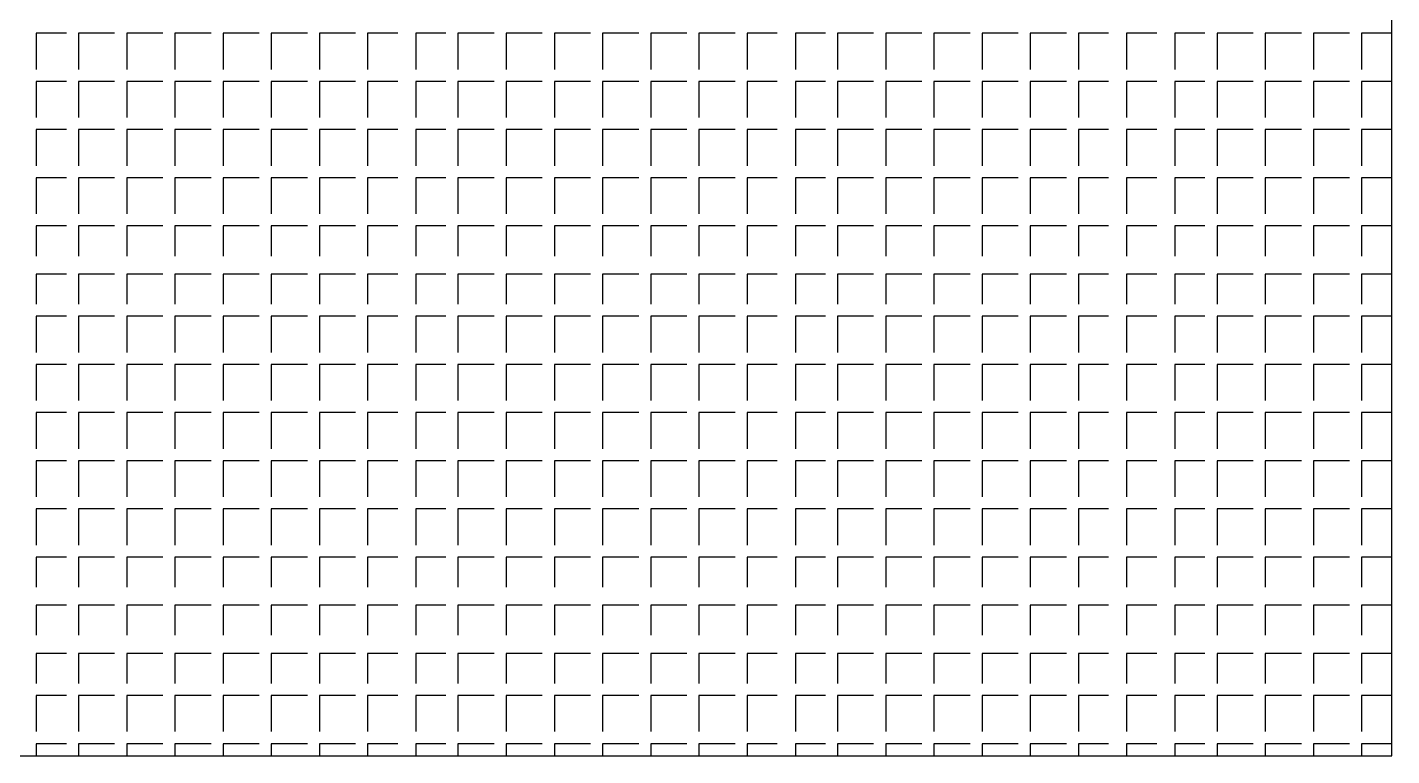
# Model space of a CAD drawing. Extents: x 69141456 to 70100388, y -33501327 to -33101377.
# Drawn here: x 69320987.8 to 69321469.3, y -33464191.8 to -33463934.6 of the extents above; entities that cross this region are included whole.
import ezdxf

# ---------------------------------------------------------------- set-up
doc = ezdxf.new("R2010")
doc.units = 0
doc.header["$LTSCALE"] = 100
doc.layers.add('PDF _СС_ЗВ_Оборудование', color=1, linetype='Continuous')

msp = doc.modelspace()

# ---------------------------------------------------------------- linework, layer by layer
at = {"layer": 'PDF _СС_ЗВ_Оборудование', "lineweight": 30}
msp.add_lwpolyline([(69321469.28, -33464191.77), (69321469.28, -33463420.17), (69319851.68, -33463420.17), (69319851.68, -33464191.77)], close=True, dxfattribs=at)
for points in [[(69321001.64, -33463936.7), (69320991.01, -33463936.7), (69320991.01, -33463949.45)], [(69321018.64, -33463936.7), (69321005.89, -33463936.7), (69321005.89, -33463949.45)], [(69321035.65, -33463936.7), (69321022.89, -33463936.7), (69321022.89, -33463949.45)], [(69321052.65, -33463936.7), (69321039.9, -33463936.7), (69321039.9, -33463949.45)], [(69321069.66, -33463936.7), (69321056.9, -33463936.7), (69321056.9, -33463949.45)], [(69321086.66, -33463936.7), (69321073.91, -33463936.7), (69321073.91, -33463949.45)], [(69321103.67, -33463936.7), (69321090.91, -33463936.7), (69321090.91, -33463949.45)], [(69321118.55, -33463936.7), (69321107.92, -33463936.7), (69321107.92, -33463949.45)], [(69321135.55, -33463936.7), (69321124.92, -33463936.7), (69321124.92, -33463949.45)], [(69321152.56, -33463936.7), (69321139.8, -33463936.7), (69321139.8, -33463949.45)], [(69321169.56, -33463936.7), (69321156.81, -33463936.7), (69321156.81, -33463949.45)], [(69321186.57, -33463936.7), (69321173.81, -33463936.7), (69321173.81, -33463949.45)], [(69321203.57, -33463936.7), (69321190.82, -33463936.7), (69321190.82, -33463949.45)], [(69321220.58, -33463936.7), (69321207.82, -33463936.7), (69321207.82, -33463949.45)], [(69321237.58, -33463936.7), (69321224.83, -33463936.7), (69321224.83, -33463949.45)], [(69321252.46, -33463936.7), (69321241.83, -33463936.7), (69321241.83, -33463949.45)], [(69321269.47, -33463936.7), (69321258.84, -33463936.7), (69321258.84, -33463949.45)], [(69321286.47, -33463936.7), (69321273.72, -33463936.7), (69321273.72, -33463949.45)], [(69321303.48, -33463936.7), (69321290.72, -33463936.7), (69321290.72, -33463949.45)], [(69321320.48, -33463936.7), (69321307.73, -33463936.7), (69321307.73, -33463949.45)], [(69321337.49, -33463936.7), (69321324.73, -33463936.7), (69321324.73, -33463949.45)], [(69321354.49, -33463936.7), (69321341.74, -33463936.7), (69321341.74, -33463949.45)], [(69321369.37, -33463936.7), (69321358.74, -33463936.7), (69321358.74, -33463949.45)], [(69321386.38, -33463936.7), (69321375.75, -33463936.7), (69321375.75, -33463949.45)], [(69321403.38, -33463936.7), (69321392.75, -33463936.7), (69321392.75, -33463949.45)], [(69321420.39, -33463936.7), (69321407.63, -33463936.7), (69321407.63, -33463949.45)], [(69321437.39, -33463936.7), (69321424.64, -33463936.7), (69321424.64, -33463949.45)], [(69321454.4, -33463936.7), (69321441.64, -33463936.7), (69321441.64, -33463949.45)], [(69321469.28, -33463936.7), (69321458.65, -33463936.7), (69321458.65, -33463949.45)], [(69321001.64, -33463953.7), (69320991.01, -33463953.7), (69320991.01, -33463966.45)], [(69321018.64, -33463953.7), (69321005.89, -33463953.7), (69321005.89, -33463966.45)], [(69321035.65, -33463953.7), (69321022.89, -33463953.7), (69321022.89, -33463966.45)], [(69321052.65, -33463953.7), (69321039.9, -33463953.7), (69321039.9, -33463966.45)], [(69321069.66, -33463953.7), (69321056.9, -33463953.7), (69321056.9, -33463966.45)], [(69321086.66, -33463953.7), (69321073.91, -33463953.7), (69321073.91, -33463966.45)], [(69321103.67, -33463953.7), (69321090.91, -33463953.7), (69321090.91, -33463966.45)], [(69321118.55, -33463953.7), (69321107.92, -33463953.7), (69321107.92, -33463966.45)], [(69321135.55, -33463953.7), (69321124.92, -33463953.7), (69321124.92, -33463966.45)], [(69321152.56, -33463953.7), (69321139.8, -33463953.7), (69321139.8, -33463966.45)], [(69321169.56, -33463953.7), (69321156.81, -33463953.7), (69321156.81, -33463966.45)], [(69321186.57, -33463953.7), (69321173.81, -33463953.7), (69321173.81, -33463966.45)], [(69321203.57, -33463953.7), (69321190.82, -33463953.7), (69321190.82, -33463966.45)], [(69321220.58, -33463953.7), (69321207.82, -33463953.7), (69321207.82, -33463966.45)], [(69321237.58, -33463953.7), (69321224.83, -33463953.7), (69321224.83, -33463966.45)], [(69321252.46, -33463953.7), (69321241.83, -33463953.7), (69321241.83, -33463966.45)], [(69321269.47, -33463953.7), (69321258.84, -33463953.7), (69321258.84, -33463966.45)], [(69321286.47, -33463953.7), (69321273.72, -33463953.7), (69321273.72, -33463966.45)], [(69321303.48, -33463953.7), (69321290.72, -33463953.7), (69321290.72, -33463966.45)], [(69321320.48, -33463953.7), (69321307.73, -33463953.7), (69321307.73, -33463966.45)], [(69321337.49, -33463953.7), (69321324.73, -33463953.7), (69321324.73, -33463966.45)], [(69321354.49, -33463953.7), (69321341.74, -33463953.7), (69321341.74, -33463966.45)], [(69321369.37, -33463953.7), (69321358.74, -33463953.7), (69321358.74, -33463966.45)], [(69321386.38, -33463953.7), (69321375.75, -33463953.7), (69321375.75, -33463966.45)], [(69321403.38, -33463953.7), (69321392.75, -33463953.7), (69321392.75, -33463966.45)], [(69321420.39, -33463953.7), (69321407.63, -33463953.7), (69321407.63, -33463966.45)], [(69321437.39, -33463953.7), (69321424.64, -33463953.7), (69321424.64, -33463966.45)], [(69321454.4, -33463953.7), (69321441.64, -33463953.7), (69321441.64, -33463966.45)], [(69321469.28, -33463953.7), (69321458.65, -33463953.7), (69321458.65, -33463966.45)], [(69321001.64, -33463970.71), (69320991.01, -33463970.71), (69320991.01, -33463983.46)], [(69321018.64, -33463970.71), (69321005.89, -33463970.71), (69321005.89, -33463983.46)], [(69321035.65, -33463970.71), (69321022.89, -33463970.71), (69321022.89, -33463983.46)], [(69321052.65, -33463970.71), (69321039.9, -33463970.71), (69321039.9, -33463983.46)], [(69321069.66, -33463970.71), (69321056.9, -33463970.71), (69321056.9, -33463983.46)], [(69321086.66, -33463970.71), (69321073.91, -33463970.71), (69321073.91, -33463983.46)], [(69321103.67, -33463970.71), (69321090.91, -33463970.71), (69321090.91, -33463983.46)], [(69321118.55, -33463970.71), (69321107.92, -33463970.71), (69321107.92, -33463983.46)], [(69321135.55, -33463970.71), (69321124.92, -33463970.71), (69321124.92, -33463983.46)], [(69321152.56, -33463970.71), (69321139.8, -33463970.71), (69321139.8, -33463983.46)], [(69321169.56, -33463970.71), (69321156.81, -33463970.71), (69321156.81, -33463983.46)], [(69321186.57, -33463970.71), (69321173.81, -33463970.71), (69321173.81, -33463983.46)], [(69321203.57, -33463970.71), (69321190.82, -33463970.71), (69321190.82, -33463983.46)], [(69321220.58, -33463970.71), (69321207.82, -33463970.71), (69321207.82, -33463983.46)], [(69321237.58, -33463970.71), (69321224.83, -33463970.71), (69321224.83, -33463983.46)], [(69321252.46, -33463970.71), (69321241.83, -33463970.71), (69321241.83, -33463983.46)], [(69321269.47, -33463970.71), (69321258.84, -33463970.71), (69321258.84, -33463983.46)], [(69321286.47, -33463970.71), (69321273.72, -33463970.71), (69321273.72, -33463983.46)], [(69321303.48, -33463970.71), (69321290.72, -33463970.71), (69321290.72, -33463983.46)], [(69321320.48, -33463970.71), (69321307.73, -33463970.71), (69321307.73, -33463983.46)], [(69321337.49, -33463970.71), (69321324.73, -33463970.71), (69321324.73, -33463983.46)], [(69321354.49, -33463970.71), (69321341.74, -33463970.71), (69321341.74, -33463983.46)], [(69321369.37, -33463970.71), (69321358.74, -33463970.71), (69321358.74, -33463983.46)], [(69321386.38, -33463970.71), (69321375.75, -33463970.71), (69321375.75, -33463983.46)], [(69321403.38, -33463970.71), (69321392.75, -33463970.71), (69321392.75, -33463983.46)], [(69321420.39, -33463970.71), (69321407.63, -33463970.71), (69321407.63, -33463983.46)], [(69321437.39, -33463970.71), (69321424.64, -33463970.71), (69321424.64, -33463983.46)], [(69321454.4, -33463970.71), (69321441.64, -33463970.71), (69321441.64, -33463983.46)], [(69321469.28, -33463970.71), (69321458.65, -33463970.71), (69321458.65, -33463983.46)], [(69321001.64, -33463987.71), (69320991.01, -33463987.71), (69320991.01, -33464000.46)], [(69321018.64, -33463987.71), (69321005.89, -33463987.71), (69321005.89, -33464000.46)], [(69321035.65, -33463987.71), (69321022.89, -33463987.71), (69321022.89, -33464000.46)], [(69321052.65, -33463987.71), (69321039.9, -33463987.71), (69321039.9, -33464000.46)], [(69321069.66, -33463987.71), (69321056.9, -33463987.71), (69321056.9, -33464000.46)], [(69321086.66, -33463987.71), (69321073.91, -33463987.71), (69321073.91, -33464000.46)], [(69321103.67, -33463987.71), (69321090.91, -33463987.71), (69321090.91, -33464000.46)], [(69321118.55, -33463987.71), (69321107.92, -33463987.71), (69321107.92, -33464000.46)], [(69321135.55, -33463987.71), (69321124.92, -33463987.71), (69321124.92, -33464000.46)], [(69321152.56, -33463987.71), (69321139.8, -33463987.71), (69321139.8, -33464000.46)], [(69321169.56, -33463987.71), (69321156.81, -33463987.71), (69321156.81, -33464000.46)], [(69321186.57, -33463987.71), (69321173.81, -33463987.71), (69321173.81, -33464000.46)], [(69321203.57, -33463987.71), (69321190.82, -33463987.71), (69321190.82, -33464000.46)], [(69321220.58, -33463987.71), (69321207.82, -33463987.71), (69321207.82, -33464000.46)], [(69321237.58, -33463987.71), (69321224.83, -33463987.71), (69321224.83, -33464000.46)], [(69321252.46, -33463987.71), (69321241.83, -33463987.71), (69321241.83, -33464000.46)], [(69321269.47, -33463987.71), (69321258.84, -33463987.71), (69321258.84, -33464000.46)], [(69321286.47, -33463987.71), (69321273.72, -33463987.71), (69321273.72, -33464000.46)], [(69321303.48, -33463987.71), (69321290.72, -33463987.71), (69321290.72, -33464000.46)], [(69321320.48, -33463987.71), (69321307.73, -33463987.71), (69321307.73, -33464000.46)], [(69321337.49, -33463987.71), (69321324.73, -33463987.71), (69321324.73, -33464000.46)], [(69321354.49, -33463987.71), (69321341.74, -33463987.71), (69321341.74, -33464000.46)], [(69321369.37, -33463987.71), (69321358.74, -33463987.71), (69321358.74, -33464000.46)], [(69321386.38, -33463987.71), (69321375.75, -33463987.71), (69321375.75, -33464000.46)], [(69321403.38, -33463987.71), (69321392.75, -33463987.71), (69321392.75, -33464000.46)], [(69321420.39, -33463987.71), (69321407.63, -33463987.71), (69321407.63, -33464000.46)], [(69321437.39, -33463987.71), (69321424.64, -33463987.71), (69321424.64, -33464000.46)], [(69321454.4, -33463987.71), (69321441.64, -33463987.71), (69321441.64, -33464000.46)], [(69321469.28, -33463987.71), (69321458.65, -33463987.71), (69321458.65, -33464000.46)], [(69321001.64, -33464004.72), (69320991.01, -33464004.72), (69320991.01, -33464015.34)], [(69321018.64, -33464004.72), (69321005.89, -33464004.72), (69321005.89, -33464015.34)], [(69321035.65, -33464004.72), (69321022.89, -33464004.72), (69321022.89, -33464015.34)], [(69321052.65, -33464004.72), (69321039.9, -33464004.72), (69321039.9, -33464015.34)], [(69321069.66, -33464004.72), (69321056.9, -33464004.72), (69321056.9, -33464015.34)], [(69321086.66, -33464004.72), (69321073.91, -33464004.72), (69321073.91, -33464015.34)], [(69321103.67, -33464004.72), (69321090.91, -33464004.72), (69321090.91, -33464015.34)], [(69321118.55, -33464004.72), (69321107.92, -33464004.72), (69321107.92, -33464015.34)], [(69321135.55, -33464004.72), (69321124.92, -33464004.72), (69321124.92, -33464015.34)], [(69321152.56, -33464004.72), (69321139.8, -33464004.72), (69321139.8, -33464015.34)], [(69321169.56, -33464004.72), (69321156.81, -33464004.72), (69321156.81, -33464015.34)], [(69321186.57, -33464004.72), (69321173.81, -33464004.72), (69321173.81, -33464015.34)], [(69321203.57, -33464004.72), (69321190.82, -33464004.72), (69321190.82, -33464015.34)], [(69321220.58, -33464004.72), (69321207.82, -33464004.72), (69321207.82, -33464015.34)], [(69321237.58, -33464004.72), (69321224.83, -33464004.72), (69321224.83, -33464015.34)], [(69321252.46, -33464004.72), (69321241.83, -33464004.72), (69321241.83, -33464015.34)], [(69321269.47, -33464004.72), (69321258.84, -33464004.72), (69321258.84, -33464015.34)], [(69321286.47, -33464004.72), (69321273.72, -33464004.72), (69321273.72, -33464015.34)], [(69321303.48, -33464004.72), (69321290.72, -33464004.72), (69321290.72, -33464015.34)], [(69321320.48, -33464004.72), (69321307.73, -33464004.72), (69321307.73, -33464015.34)], [(69321337.49, -33464004.72), (69321324.73, -33464004.72), (69321324.73, -33464015.34)], [(69321354.49, -33464004.72), (69321341.74, -33464004.72), (69321341.74, -33464015.34)], [(69321369.37, -33464004.72), (69321358.74, -33464004.72), (69321358.74, -33464015.34)], [(69321386.38, -33464004.72), (69321375.75, -33464004.72), (69321375.75, -33464015.34)], [(69321403.38, -33464004.72), (69321392.75, -33464004.72), (69321392.75, -33464015.34)], [(69321420.39, -33464004.72), (69321407.63, -33464004.72), (69321407.63, -33464015.34)], [(69321437.39, -33464004.72), (69321424.64, -33464004.72), (69321424.64, -33464015.34)], [(69321454.4, -33464004.72), (69321441.64, -33464004.72), (69321441.64, -33464015.34)], [(69321469.28, -33464004.72), (69321458.65, -33464004.72), (69321458.65, -33464015.34)], [(69321001.64, -33464021.72), (69320991.01, -33464021.72), (69320991.01, -33464032.35)], [(69321018.64, -33464021.72), (69321005.89, -33464021.72), (69321005.89, -33464032.35)], [(69321035.65, -33464021.72), (69321022.89, -33464021.72), (69321022.89, -33464032.35)], [(69321052.65, -33464021.72), (69321039.9, -33464021.72), (69321039.9, -33464032.35)], [(69321069.66, -33464021.72), (69321056.9, -33464021.72), (69321056.9, -33464032.35)], [(69321086.66, -33464021.72), (69321073.91, -33464021.72), (69321073.91, -33464032.35)], [(69321103.67, -33464021.72), (69321090.91, -33464021.72), (69321090.91, -33464032.35)], [(69321118.55, -33464021.72), (69321107.92, -33464021.72), (69321107.92, -33464032.35)], [(69321135.55, -33464021.72), (69321124.92, -33464021.72), (69321124.92, -33464032.35)], [(69321152.56, -33464021.72), (69321139.8, -33464021.72), (69321139.8, -33464032.35)], [(69321169.56, -33464021.72), (69321156.81, -33464021.72), (69321156.81, -33464032.35)], [(69321186.57, -33464021.72), (69321173.81, -33464021.72), (69321173.81, -33464032.35)], [(69321203.57, -33464021.72), (69321190.82, -33464021.72), (69321190.82, -33464032.35)], [(69321220.58, -33464021.72), (69321207.82, -33464021.72), (69321207.82, -33464032.35)], [(69321237.58, -33464021.72), (69321224.83, -33464021.72), (69321224.83, -33464032.35)], [(69321252.46, -33464021.72), (69321241.83, -33464021.72), (69321241.83, -33464032.35)], [(69321269.47, -33464021.72), (69321258.84, -33464021.72), (69321258.84, -33464032.35)], [(69321286.47, -33464021.72), (69321273.72, -33464021.72), (69321273.72, -33464032.35)], [(69321303.48, -33464021.72), (69321290.72, -33464021.72), (69321290.72, -33464032.35)], [(69321320.48, -33464021.72), (69321307.73, -33464021.72), (69321307.73, -33464032.35)], [(69321337.49, -33464021.72), (69321324.73, -33464021.72), (69321324.73, -33464032.35)], [(69321354.49, -33464021.72), (69321341.74, -33464021.72), (69321341.74, -33464032.35)], [(69321369.37, -33464021.72), (69321358.74, -33464021.72), (69321358.74, -33464032.35)], [(69321386.38, -33464021.72), (69321375.75, -33464021.72), (69321375.75, -33464032.35)], [(69321403.38, -33464021.72), (69321392.75, -33464021.72), (69321392.75, -33464032.35)], [(69321420.39, -33464021.72), (69321407.63, -33464021.72), (69321407.63, -33464032.35)], [(69321437.39, -33464021.72), (69321424.64, -33464021.72), (69321424.64, -33464032.35)], [(69321454.4, -33464021.72), (69321441.64, -33464021.72), (69321441.64, -33464032.35)], [(69321469.28, -33464021.72), (69321458.65, -33464021.72), (69321458.65, -33464032.35)], [(69321001.64, -33464036.6), (69320991.01, -33464036.6), (69320991.01, -33464049.35)], [(69321018.64, -33464036.6), (69321005.89, -33464036.6), (69321005.89, -33464049.35)], [(69321035.65, -33464036.6), (69321022.89, -33464036.6), (69321022.89, -33464049.35)], [(69321052.65, -33464036.6), (69321039.9, -33464036.6), (69321039.9, -33464049.35)], [(69321069.66, -33464036.6), (69321056.9, -33464036.6), (69321056.9, -33464049.35)], [(69321086.66, -33464036.6), (69321073.91, -33464036.6), (69321073.91, -33464049.35)], [(69321103.67, -33464036.6), (69321090.91, -33464036.6), (69321090.91, -33464049.35)], [(69321118.55, -33464036.6), (69321107.92, -33464036.6), (69321107.92, -33464049.35)], [(69321135.55, -33464036.6), (69321124.92, -33464036.6), (69321124.92, -33464049.35)], [(69321152.56, -33464036.6), (69321139.8, -33464036.6), (69321139.8, -33464049.35)], [(69321169.56, -33464036.6), (69321156.81, -33464036.6), (69321156.81, -33464049.35)], [(69321186.57, -33464036.6), (69321173.81, -33464036.6), (69321173.81, -33464049.35)], [(69321203.57, -33464036.6), (69321190.82, -33464036.6), (69321190.82, -33464049.35)], [(69321220.58, -33464036.6), (69321207.82, -33464036.6), (69321207.82, -33464049.35)], [(69321237.58, -33464036.6), (69321224.83, -33464036.6), (69321224.83, -33464049.35)], [(69321252.46, -33464036.6), (69321241.83, -33464036.6), (69321241.83, -33464049.35)], [(69321269.47, -33464036.6), (69321258.84, -33464036.6), (69321258.84, -33464049.35)], [(69321286.47, -33464036.6), (69321273.72, -33464036.6), (69321273.72, -33464049.35)], [(69321303.48, -33464036.6), (69321290.72, -33464036.6), (69321290.72, -33464049.35)], [(69321320.48, -33464036.6), (69321307.73, -33464036.6), (69321307.73, -33464049.35)], [(69321337.49, -33464036.6), (69321324.73, -33464036.6), (69321324.73, -33464049.35)], [(69321354.49, -33464036.6), (69321341.74, -33464036.6), (69321341.74, -33464049.35)], [(69321369.37, -33464036.6), (69321358.74, -33464036.6), (69321358.74, -33464049.35)], [(69321386.38, -33464036.6), (69321375.75, -33464036.6), (69321375.75, -33464049.35)], [(69321403.38, -33464036.6), (69321392.75, -33464036.6), (69321392.75, -33464049.35)], [(69321420.39, -33464036.6), (69321407.63, -33464036.6), (69321407.63, -33464049.35)], [(69321437.39, -33464036.6), (69321424.64, -33464036.6), (69321424.64, -33464049.35)], [(69321454.4, -33464036.6), (69321441.64, -33464036.6), (69321441.64, -33464049.35)], [(69321469.28, -33464036.6), (69321458.65, -33464036.6), (69321458.65, -33464049.35)], [(69321001.64, -33464053.6), (69320991.01, -33464053.6), (69320991.01, -33464066.36)], [(69321018.64, -33464053.6), (69321005.89, -33464053.6), (69321005.89, -33464066.36)], [(69321035.65, -33464053.6), (69321022.89, -33464053.6), (69321022.89, -33464066.36)], [(69321052.65, -33464053.6), (69321039.9, -33464053.6), (69321039.9, -33464066.36)], [(69321069.66, -33464053.6), (69321056.9, -33464053.6), (69321056.9, -33464066.36)], [(69321086.66, -33464053.6), (69321073.91, -33464053.6), (69321073.91, -33464066.36)], [(69321103.67, -33464053.6), (69321090.91, -33464053.6), (69321090.91, -33464066.36)], [(69321118.55, -33464053.6), (69321107.92, -33464053.6), (69321107.92, -33464066.36)], [(69321135.55, -33464053.6), (69321124.92, -33464053.6), (69321124.92, -33464066.36)], [(69321152.56, -33464053.6), (69321139.8, -33464053.6), (69321139.8, -33464066.36)], [(69321169.56, -33464053.6), (69321156.81, -33464053.6), (69321156.81, -33464066.36)], [(69321186.57, -33464053.6), (69321173.81, -33464053.6), (69321173.81, -33464066.36)], [(69321203.57, -33464053.6), (69321190.82, -33464053.6), (69321190.82, -33464066.36)], [(69321220.58, -33464053.6), (69321207.82, -33464053.6), (69321207.82, -33464066.36)], [(69321237.58, -33464053.6), (69321224.83, -33464053.6), (69321224.83, -33464066.36)], [(69321252.46, -33464053.6), (69321241.83, -33464053.6), (69321241.83, -33464066.36)], [(69321269.47, -33464053.6), (69321258.84, -33464053.6), (69321258.84, -33464066.36)], [(69321286.47, -33464053.6), (69321273.72, -33464053.6), (69321273.72, -33464066.36)], [(69321303.48, -33464053.6), (69321290.72, -33464053.6), (69321290.72, -33464066.36)], [(69321320.48, -33464053.6), (69321307.73, -33464053.6), (69321307.73, -33464066.36)], [(69321337.49, -33464053.6), (69321324.73, -33464053.6), (69321324.73, -33464066.36)], [(69321354.49, -33464053.6), (69321341.74, -33464053.6), (69321341.74, -33464066.36)], [(69321369.37, -33464053.6), (69321358.74, -33464053.6), (69321358.74, -33464066.36)], [(69321386.38, -33464053.6), (69321375.75, -33464053.6), (69321375.75, -33464066.36)], [(69321403.38, -33464053.6), (69321392.75, -33464053.6), (69321392.75, -33464066.36)], [(69321420.39, -33464053.6), (69321407.63, -33464053.6), (69321407.63, -33464066.36)], [(69321437.39, -33464053.6), (69321424.64, -33464053.6), (69321424.64, -33464066.36)], [(69321454.4, -33464053.6), (69321441.64, -33464053.6), (69321441.64, -33464066.36)], [(69321469.28, -33464053.6), (69321458.65, -33464053.6), (69321458.65, -33464066.36)], [(69321001.64, -33464070.61), (69320991.01, -33464070.61), (69320991.01, -33464083.36)], [(69321018.64, -33464070.61), (69321005.89, -33464070.61), (69321005.89, -33464083.36)], [(69321035.65, -33464070.61), (69321022.89, -33464070.61), (69321022.89, -33464083.36)], [(69321052.65, -33464070.61), (69321039.9, -33464070.61), (69321039.9, -33464083.36)], [(69321069.66, -33464070.61), (69321056.9, -33464070.61), (69321056.9, -33464083.36)], [(69321086.66, -33464070.61), (69321073.91, -33464070.61), (69321073.91, -33464083.36)], [(69321103.67, -33464070.61), (69321090.91, -33464070.61), (69321090.91, -33464083.36)], [(69321118.55, -33464070.61), (69321107.92, -33464070.61), (69321107.92, -33464083.36)], [(69321135.55, -33464070.61), (69321124.92, -33464070.61), (69321124.92, -33464083.36)], [(69321152.56, -33464070.61), (69321139.8, -33464070.61), (69321139.8, -33464083.36)], [(69321169.56, -33464070.61), (69321156.81, -33464070.61), (69321156.81, -33464083.36)], [(69321186.57, -33464070.61), (69321173.81, -33464070.61), (69321173.81, -33464083.36)], [(69321203.57, -33464070.61), (69321190.82, -33464070.61), (69321190.82, -33464083.36)], [(69321220.58, -33464070.61), (69321207.82, -33464070.61), (69321207.82, -33464083.36)], [(69321237.58, -33464070.61), (69321224.83, -33464070.61), (69321224.83, -33464083.36)], [(69321252.46, -33464070.61), (69321241.83, -33464070.61), (69321241.83, -33464083.36)], [(69321269.47, -33464070.61), (69321258.84, -33464070.61), (69321258.84, -33464083.36)], [(69321286.47, -33464070.61), (69321273.72, -33464070.61), (69321273.72, -33464083.36)], [(69321303.48, -33464070.61), (69321290.72, -33464070.61), (69321290.72, -33464083.36)], [(69321320.48, -33464070.61), (69321307.73, -33464070.61), (69321307.73, -33464083.36)], [(69321337.49, -33464070.61), (69321324.73, -33464070.61), (69321324.73, -33464083.36)], [(69321354.49, -33464070.61), (69321341.74, -33464070.61), (69321341.74, -33464083.36)], [(69321369.37, -33464070.61), (69321358.74, -33464070.61), (69321358.74, -33464083.36)], [(69321386.38, -33464070.61), (69321375.75, -33464070.61), (69321375.75, -33464083.36)], [(69321403.38, -33464070.61), (69321392.75, -33464070.61), (69321392.75, -33464083.36)], [(69321420.39, -33464070.61), (69321407.63, -33464070.61), (69321407.63, -33464083.36)], [(69321437.39, -33464070.61), (69321424.64, -33464070.61), (69321424.64, -33464083.36)], [(69321454.4, -33464070.61), (69321441.64, -33464070.61), (69321441.64, -33464083.36)], [(69321469.28, -33464070.61), (69321458.65, -33464070.61), (69321458.65, -33464083.36)], [(69321001.64, -33464087.61), (69320991.01, -33464087.61), (69320991.01, -33464100.37)], [(69321018.64, -33464087.61), (69321005.89, -33464087.61), (69321005.89, -33464100.37)], [(69321035.65, -33464087.61), (69321022.89, -33464087.61), (69321022.89, -33464100.37)], [(69321052.65, -33464087.61), (69321039.9, -33464087.61), (69321039.9, -33464100.37)], [(69321069.66, -33464087.61), (69321056.9, -33464087.61), (69321056.9, -33464100.37)], [(69321086.66, -33464087.61), (69321073.91, -33464087.61), (69321073.91, -33464100.37)], [(69321103.67, -33464087.61), (69321090.91, -33464087.61), (69321090.91, -33464100.37)], [(69321118.55, -33464087.61), (69321107.92, -33464087.61), (69321107.92, -33464100.37)], [(69321135.55, -33464087.61), (69321124.92, -33464087.61), (69321124.92, -33464100.37)], [(69321152.56, -33464087.61), (69321139.8, -33464087.61), (69321139.8, -33464100.37)], [(69321169.56, -33464087.61), (69321156.81, -33464087.61), (69321156.81, -33464100.37)], [(69321186.57, -33464087.61), (69321173.81, -33464087.61), (69321173.81, -33464100.37)], [(69321203.57, -33464087.61), (69321190.82, -33464087.61), (69321190.82, -33464100.37)], [(69321220.58, -33464087.61), (69321207.82, -33464087.61), (69321207.82, -33464100.37)], [(69321237.58, -33464087.61), (69321224.83, -33464087.61), (69321224.83, -33464100.37)], [(69321252.46, -33464087.61), (69321241.83, -33464087.61), (69321241.83, -33464100.37)], [(69321269.47, -33464087.61), (69321258.84, -33464087.61), (69321258.84, -33464100.37)], [(69321286.47, -33464087.61), (69321273.72, -33464087.61), (69321273.72, -33464100.37)], [(69321303.48, -33464087.61), (69321290.72, -33464087.61), (69321290.72, -33464100.37)], [(69321320.48, -33464087.61), (69321307.73, -33464087.61), (69321307.73, -33464100.37)], [(69321337.49, -33464087.61), (69321324.73, -33464087.61), (69321324.73, -33464100.37)], [(69321354.49, -33464087.61), (69321341.74, -33464087.61), (69321341.74, -33464100.37)], [(69321369.37, -33464087.61), (69321358.74, -33464087.61), (69321358.74, -33464100.37)], [(69321386.38, -33464087.61), (69321375.75, -33464087.61), (69321375.75, -33464100.37)], [(69321403.38, -33464087.61), (69321392.75, -33464087.61), (69321392.75, -33464100.37)], [(69321420.39, -33464087.61), (69321407.63, -33464087.61), (69321407.63, -33464100.37)], [(69321437.39, -33464087.61), (69321424.64, -33464087.61), (69321424.64, -33464100.37)], [(69321454.4, -33464087.61), (69321441.64, -33464087.61), (69321441.64, -33464100.37)], [(69321469.28, -33464087.61), (69321458.65, -33464087.61), (69321458.65, -33464100.37)], [(69321001.64, -33464104.62), (69320991.01, -33464104.62), (69320991.01, -33464117.37)], [(69321018.64, -33464104.62), (69321005.89, -33464104.62), (69321005.89, -33464117.37)], [(69321035.65, -33464104.62), (69321022.89, -33464104.62), (69321022.89, -33464117.37)], [(69321052.65, -33464104.62), (69321039.9, -33464104.62), (69321039.9, -33464117.37)], [(69321069.66, -33464104.62), (69321056.9, -33464104.62), (69321056.9, -33464117.37)], [(69321086.66, -33464104.62), (69321073.91, -33464104.62), (69321073.91, -33464117.37)], [(69321103.67, -33464104.62), (69321090.91, -33464104.62), (69321090.91, -33464117.37)], [(69321118.55, -33464104.62), (69321107.92, -33464104.62), (69321107.92, -33464117.37)], [(69321135.55, -33464104.62), (69321124.92, -33464104.62), (69321124.92, -33464117.37)], [(69321152.56, -33464104.62), (69321139.8, -33464104.62), (69321139.8, -33464117.37)], [(69321169.56, -33464104.62), (69321156.81, -33464104.62), (69321156.81, -33464117.37)], [(69321186.57, -33464104.62), (69321173.81, -33464104.62), (69321173.81, -33464117.37)], [(69321203.57, -33464104.62), (69321190.82, -33464104.62), (69321190.82, -33464117.37)], [(69321220.58, -33464104.62), (69321207.82, -33464104.62), (69321207.82, -33464117.37)], [(69321237.58, -33464104.62), (69321224.83, -33464104.62), (69321224.83, -33464117.37)], [(69321252.46, -33464104.62), (69321241.83, -33464104.62), (69321241.83, -33464117.37)], [(69321269.47, -33464104.62), (69321258.84, -33464104.62), (69321258.84, -33464117.37)], [(69321286.47, -33464104.62), (69321273.72, -33464104.62), (69321273.72, -33464117.37)], [(69321303.48, -33464104.62), (69321290.72, -33464104.62), (69321290.72, -33464117.37)], [(69321320.48, -33464104.62), (69321307.73, -33464104.62), (69321307.73, -33464117.37)], [(69321337.49, -33464104.62), (69321324.73, -33464104.62), (69321324.73, -33464117.37)], [(69321354.49, -33464104.62), (69321341.74, -33464104.62), (69321341.74, -33464117.37)], [(69321369.37, -33464104.62), (69321358.74, -33464104.62), (69321358.74, -33464117.37)], [(69321386.38, -33464104.62), (69321375.75, -33464104.62), (69321375.75, -33464117.37)], [(69321403.38, -33464104.62), (69321392.75, -33464104.62), (69321392.75, -33464117.37)], [(69321420.39, -33464104.62), (69321407.63, -33464104.62), (69321407.63, -33464117.37)], [(69321437.39, -33464104.62), (69321424.64, -33464104.62), (69321424.64, -33464117.37)], [(69321454.4, -33464104.62), (69321441.64, -33464104.62), (69321441.64, -33464117.37)], [(69321469.28, -33464104.62), (69321458.65, -33464104.62), (69321458.65, -33464117.37)], [(69321001.64, -33464121.62), (69320991.01, -33464121.62), (69320991.01, -33464132.25)], [(69321018.64, -33464121.62), (69321005.89, -33464121.62), (69321005.89, -33464132.25)], [(69321035.65, -33464121.62), (69321022.89, -33464121.62), (69321022.89, -33464132.25)], [(69321052.65, -33464121.62), (69321039.9, -33464121.62), (69321039.9, -33464132.25)], [(69321069.66, -33464121.62), (69321056.9, -33464121.62), (69321056.9, -33464132.25)], [(69321086.66, -33464121.62), (69321073.91, -33464121.62), (69321073.91, -33464132.25)], [(69321103.67, -33464121.62), (69321090.91, -33464121.62), (69321090.91, -33464132.25)], [(69321118.55, -33464121.62), (69321107.92, -33464121.62), (69321107.92, -33464132.25)], [(69321135.55, -33464121.62), (69321124.92, -33464121.62), (69321124.92, -33464132.25)], [(69321152.56, -33464121.62), (69321139.8, -33464121.62), (69321139.8, -33464132.25)], [(69321169.56, -33464121.62), (69321156.81, -33464121.62), (69321156.81, -33464132.25)], [(69321186.57, -33464121.62), (69321173.81, -33464121.62), (69321173.81, -33464132.25)], [(69321203.57, -33464121.62), (69321190.82, -33464121.62), (69321190.82, -33464132.25)], [(69321220.58, -33464121.62), (69321207.82, -33464121.62), (69321207.82, -33464132.25)], [(69321237.58, -33464121.62), (69321224.83, -33464121.62), (69321224.83, -33464132.25)], [(69321252.46, -33464121.62), (69321241.83, -33464121.62), (69321241.83, -33464132.25)], [(69321269.47, -33464121.62), (69321258.84, -33464121.62), (69321258.84, -33464132.25)], [(69321286.47, -33464121.62), (69321273.72, -33464121.62), (69321273.72, -33464132.25)], [(69321303.48, -33464121.62), (69321290.72, -33464121.62), (69321290.72, -33464132.25)], [(69321320.48, -33464121.62), (69321307.73, -33464121.62), (69321307.73, -33464132.25)], [(69321337.49, -33464121.62), (69321324.73, -33464121.62), (69321324.73, -33464132.25)], [(69321354.49, -33464121.62), (69321341.74, -33464121.62), (69321341.74, -33464132.25)], [(69321369.37, -33464121.62), (69321358.74, -33464121.62), (69321358.74, -33464132.25)], [(69321386.38, -33464121.62), (69321375.75, -33464121.62), (69321375.75, -33464132.25)], [(69321403.38, -33464121.62), (69321392.75, -33464121.62), (69321392.75, -33464132.25)], [(69321420.39, -33464121.62), (69321407.63, -33464121.62), (69321407.63, -33464132.25)], [(69321437.39, -33464121.62), (69321424.64, -33464121.62), (69321424.64, -33464132.25)], [(69321454.4, -33464121.62), (69321441.64, -33464121.62), (69321441.64, -33464132.25)], [(69321469.28, -33464121.62), (69321458.65, -33464121.62), (69321458.65, -33464132.25)], [(69321001.64, -33464138.63), (69320991.01, -33464138.63), (69320991.01, -33464149.26)], [(69321018.64, -33464138.63), (69321005.89, -33464138.63), (69321005.89, -33464149.26)], [(69321035.65, -33464138.63), (69321022.89, -33464138.63), (69321022.89, -33464149.26)], [(69321052.65, -33464138.63), (69321039.9, -33464138.63), (69321039.9, -33464149.26)], [(69321069.66, -33464138.63), (69321056.9, -33464138.63), (69321056.9, -33464149.26)], [(69321086.66, -33464138.63), (69321073.91, -33464138.63), (69321073.91, -33464149.26)], [(69321103.67, -33464138.63), (69321090.91, -33464138.63), (69321090.91, -33464149.26)], [(69321118.55, -33464138.63), (69321107.92, -33464138.63), (69321107.92, -33464149.26)], [(69321135.55, -33464138.63), (69321124.92, -33464138.63), (69321124.92, -33464149.26)], [(69321152.56, -33464138.63), (69321139.8, -33464138.63), (69321139.8, -33464149.26)], [(69321169.56, -33464138.63), (69321156.81, -33464138.63), (69321156.81, -33464149.26)], [(69321186.57, -33464138.63), (69321173.81, -33464138.63), (69321173.81, -33464149.26)], [(69321203.57, -33464138.63), (69321190.82, -33464138.63), (69321190.82, -33464149.26)], [(69321220.58, -33464138.63), (69321207.82, -33464138.63), (69321207.82, -33464149.26)], [(69321237.58, -33464138.63), (69321224.83, -33464138.63), (69321224.83, -33464149.26)], [(69321252.46, -33464138.63), (69321241.83, -33464138.63), (69321241.83, -33464149.26)], [(69321269.47, -33464138.63), (69321258.84, -33464138.63), (69321258.84, -33464149.26)], [(69321286.47, -33464138.63), (69321273.72, -33464138.63), (69321273.72, -33464149.26)], [(69321303.48, -33464138.63), (69321290.72, -33464138.63), (69321290.72, -33464149.26)], [(69321320.48, -33464138.63), (69321307.73, -33464138.63), (69321307.73, -33464149.26)], [(69321337.49, -33464138.63), (69321324.73, -33464138.63), (69321324.73, -33464149.26)], [(69321354.49, -33464138.63), (69321341.74, -33464138.63), (69321341.74, -33464149.26)], [(69321369.37, -33464138.63), (69321358.74, -33464138.63), (69321358.74, -33464149.26)], [(69321386.38, -33464138.63), (69321375.75, -33464138.63), (69321375.75, -33464149.26)], [(69321403.38, -33464138.63), (69321392.75, -33464138.63), (69321392.75, -33464149.26)], [(69321420.39, -33464138.63), (69321407.63, -33464138.63), (69321407.63, -33464149.26)], [(69321437.39, -33464138.63), (69321424.64, -33464138.63), (69321424.64, -33464149.26)], [(69321454.4, -33464138.63), (69321441.64, -33464138.63), (69321441.64, -33464149.26)], [(69321469.28, -33464138.63), (69321458.65, -33464138.63), (69321458.65, -33464149.26)], [(69321001.64, -33464155.63), (69320991.01, -33464155.63), (69320991.01, -33464166.26)], [(69321018.64, -33464155.63), (69321005.89, -33464155.63), (69321005.89, -33464166.26)], [(69321035.65, -33464155.63), (69321022.89, -33464155.63), (69321022.89, -33464166.26)], [(69321052.65, -33464155.63), (69321039.9, -33464155.63), (69321039.9, -33464166.26)], [(69321069.66, -33464155.63), (69321056.9, -33464155.63), (69321056.9, -33464166.26)], [(69321086.66, -33464155.63), (69321073.91, -33464155.63), (69321073.91, -33464166.26)], [(69321103.67, -33464155.63), (69321090.91, -33464155.63), (69321090.91, -33464166.26)], [(69321118.55, -33464155.63), (69321107.92, -33464155.63), (69321107.92, -33464166.26)], [(69321135.55, -33464155.63), (69321124.92, -33464155.63), (69321124.92, -33464166.26)], [(69321152.56, -33464155.63), (69321139.8, -33464155.63), (69321139.8, -33464166.26)], [(69321169.56, -33464155.63), (69321156.81, -33464155.63), (69321156.81, -33464166.26)], [(69321186.57, -33464155.63), (69321173.81, -33464155.63), (69321173.81, -33464166.26)], [(69321203.57, -33464155.63), (69321190.82, -33464155.63), (69321190.82, -33464166.26)], [(69321220.58, -33464155.63), (69321207.82, -33464155.63), (69321207.82, -33464166.26)], [(69321237.58, -33464155.63), (69321224.83, -33464155.63), (69321224.83, -33464166.26)], [(69321252.46, -33464155.63), (69321241.83, -33464155.63), (69321241.83, -33464166.26)], [(69321269.47, -33464155.63), (69321258.84, -33464155.63), (69321258.84, -33464166.26)], [(69321286.47, -33464155.63), (69321273.72, -33464155.63), (69321273.72, -33464166.26)], [(69321303.48, -33464155.63), (69321290.72, -33464155.63), (69321290.72, -33464166.26)], [(69321320.48, -33464155.63), (69321307.73, -33464155.63), (69321307.73, -33464166.26)], [(69321337.49, -33464155.63), (69321324.73, -33464155.63), (69321324.73, -33464166.26)], [(69321354.49, -33464155.63), (69321341.74, -33464155.63), (69321341.74, -33464166.26)], [(69321369.37, -33464155.63), (69321358.74, -33464155.63), (69321358.74, -33464166.26)], [(69321386.38, -33464155.63), (69321375.75, -33464155.63), (69321375.75, -33464166.26)], [(69321403.38, -33464155.63), (69321392.75, -33464155.63), (69321392.75, -33464166.26)], [(69321420.39, -33464155.63), (69321407.63, -33464155.63), (69321407.63, -33464166.26)], [(69321437.39, -33464155.63), (69321424.64, -33464155.63), (69321424.64, -33464166.26)], [(69321454.4, -33464155.63), (69321441.64, -33464155.63), (69321441.64, -33464166.26)], [(69321469.28, -33464155.63), (69321458.65, -33464155.63), (69321458.65, -33464166.26)], [(69321001.64, -33464170.51), (69320991.01, -33464170.51), (69320991.01, -33464183.27)], [(69321018.64, -33464170.51), (69321005.89, -33464170.51), (69321005.89, -33464183.27)], [(69321035.65, -33464170.51), (69321022.89, -33464170.51), (69321022.89, -33464183.27)], [(69321052.65, -33464170.51), (69321039.9, -33464170.51), (69321039.9, -33464183.27)], [(69321069.66, -33464170.51), (69321056.9, -33464170.51), (69321056.9, -33464183.27)], [(69321086.66, -33464170.51), (69321073.91, -33464170.51), (69321073.91, -33464183.27)], [(69321103.67, -33464170.51), (69321090.91, -33464170.51), (69321090.91, -33464183.27)], [(69321118.55, -33464170.51), (69321107.92, -33464170.51), (69321107.92, -33464183.27)], [(69321135.55, -33464170.51), (69321124.92, -33464170.51), (69321124.92, -33464183.27)], [(69321152.56, -33464170.51), (69321139.8, -33464170.51), (69321139.8, -33464183.27)], [(69321169.56, -33464170.51), (69321156.81, -33464170.51), (69321156.81, -33464183.27)], [(69321186.57, -33464170.51), (69321173.81, -33464170.51), (69321173.81, -33464183.27)], [(69321203.57, -33464170.51), (69321190.82, -33464170.51), (69321190.82, -33464183.27)], [(69321220.58, -33464170.51), (69321207.82, -33464170.51), (69321207.82, -33464183.27)], [(69321237.58, -33464170.51), (69321224.83, -33464170.51), (69321224.83, -33464183.27)], [(69321252.46, -33464170.51), (69321241.83, -33464170.51), (69321241.83, -33464183.27)], [(69321269.47, -33464170.51), (69321258.84, -33464170.51), (69321258.84, -33464183.27)], [(69321286.47, -33464170.51), (69321273.72, -33464170.51), (69321273.72, -33464183.27)], [(69321303.48, -33464170.51), (69321290.72, -33464170.51), (69321290.72, -33464183.27)], [(69321320.48, -33464170.51), (69321307.73, -33464170.51), (69321307.73, -33464183.27)], [(69321337.49, -33464170.51), (69321324.73, -33464170.51), (69321324.73, -33464183.27)], [(69321354.49, -33464170.51), (69321341.74, -33464170.51), (69321341.74, -33464183.27)], [(69321369.37, -33464170.51), (69321358.74, -33464170.51), (69321358.74, -33464183.27)], [(69321386.38, -33464170.51), (69321375.75, -33464170.51), (69321375.75, -33464183.27)], [(69321403.38, -33464170.51), (69321392.75, -33464170.51), (69321392.75, -33464183.27)], [(69321420.39, -33464170.51), (69321407.63, -33464170.51), (69321407.63, -33464183.27)], [(69321437.39, -33464170.51), (69321424.64, -33464170.51), (69321424.64, -33464183.27)], [(69321454.4, -33464170.51), (69321441.64, -33464170.51), (69321441.64, -33464183.27)], [(69321469.28, -33464170.51), (69321458.65, -33464170.51), (69321458.65, -33464183.27)], [(69321001.64, -33464187.52), (69320991.01, -33464187.52), (69320991.01, -33464191.77)], [(69321018.64, -33464187.52), (69321005.89, -33464187.52), (69321005.89, -33464191.77)], [(69321035.65, -33464187.52), (69321022.89, -33464187.52), (69321022.89, -33464191.77)], [(69321052.65, -33464187.52), (69321039.9, -33464187.52), (69321039.9, -33464191.77)], [(69321069.66, -33464187.52), (69321056.9, -33464187.52), (69321056.9, -33464191.77)], [(69321086.66, -33464187.52), (69321073.91, -33464187.52), (69321073.91, -33464191.77)], [(69321103.67, -33464187.52), (69321090.91, -33464187.52), (69321090.91, -33464191.77)], [(69321118.55, -33464187.52), (69321107.92, -33464187.52), (69321107.92, -33464191.77)], [(69321135.55, -33464187.52), (69321124.92, -33464187.52), (69321124.92, -33464191.77)], [(69321152.56, -33464187.52), (69321139.8, -33464187.52), (69321139.8, -33464191.77)], [(69321169.56, -33464187.52), (69321156.81, -33464187.52), (69321156.81, -33464191.77)], [(69321186.57, -33464187.52), (69321173.81, -33464187.52), (69321173.81, -33464191.77)], [(69321203.57, -33464187.52), (69321190.82, -33464187.52), (69321190.82, -33464191.77)], [(69321220.58, -33464187.52), (69321207.82, -33464187.52), (69321207.82, -33464191.77)], [(69321237.58, -33464187.52), (69321224.83, -33464187.52), (69321224.83, -33464191.77)], [(69321252.46, -33464187.52), (69321241.83, -33464187.52), (69321241.83, -33464191.77)], [(69321269.47, -33464187.52), (69321258.84, -33464187.52), (69321258.84, -33464191.77)], [(69321286.47, -33464187.52), (69321273.72, -33464187.52), (69321273.72, -33464191.77)], [(69321303.48, -33464187.52), (69321290.72, -33464187.52), (69321290.72, -33464191.77)], [(69321320.48, -33464187.52), (69321307.73, -33464187.52), (69321307.73, -33464191.77)], [(69321337.49, -33464187.52), (69321324.73, -33464187.52), (69321324.73, -33464191.77)], [(69321354.49, -33464187.52), (69321341.74, -33464187.52), (69321341.74, -33464191.77)], [(69321369.37, -33464187.52), (69321358.74, -33464187.52), (69321358.74, -33464191.77)], [(69321386.38, -33464187.52), (69321375.75, -33464187.52), (69321375.75, -33464191.77)], [(69321403.38, -33464187.52), (69321392.75, -33464187.52), (69321392.75, -33464191.77)], [(69321420.39, -33464187.52), (69321407.63, -33464187.52), (69321407.63, -33464191.77)], [(69321437.39, -33464187.52), (69321424.64, -33464187.52), (69321424.64, -33464191.77)], [(69321454.4, -33464187.52), (69321441.64, -33464187.52), (69321441.64, -33464191.77)], [(69321469.28, -33464187.52), (69321458.65, -33464187.52), (69321458.65, -33464191.77)]]:
    msp.add_lwpolyline(points, dxfattribs=at)

doc.saveas('drawing.dxf')
